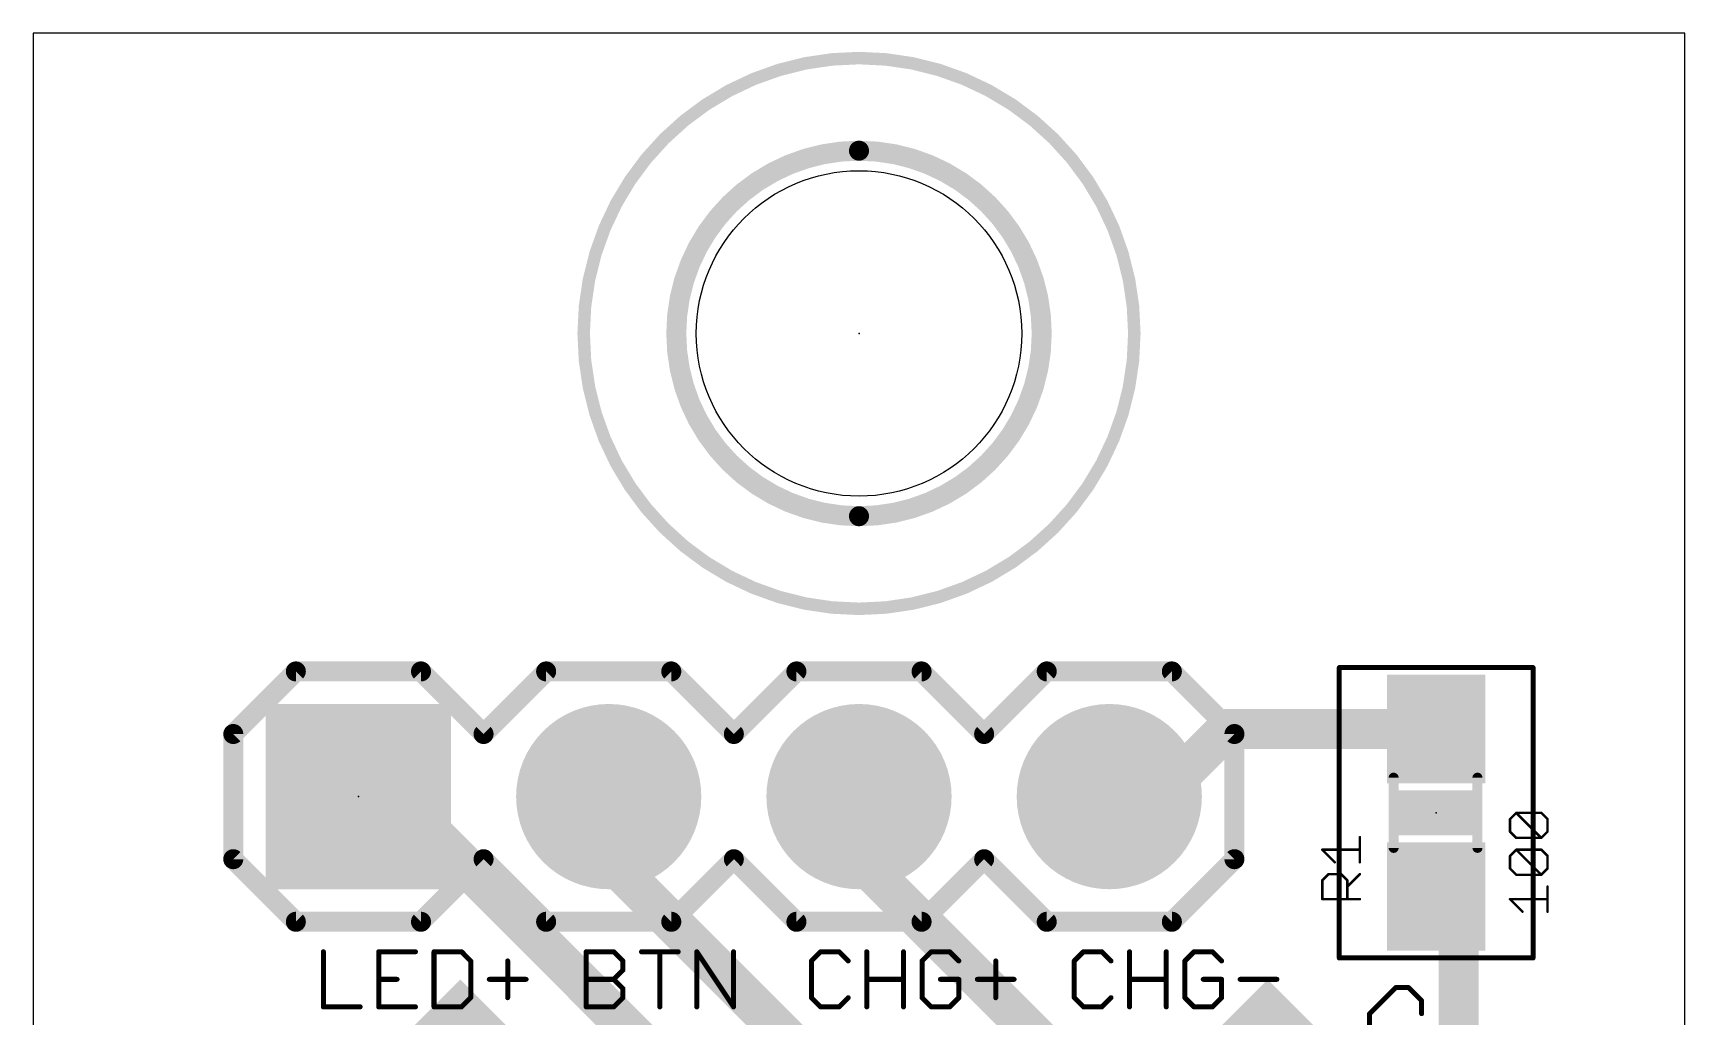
# Model space of a CAD drawing. Extents: x 0 to 16.8, y 0 to 26.7.
# Drawn here: x 0 to 16.76, y 16.69 to 26.67 of the extents above; entities that cross this region are included whole.
import ezdxf

# ---------------------------------------------------------------- set-up
doc = ezdxf.new("R2010")
doc.units = 0
for name, color, linetype in [('1', 22, 'CONTINUOUS'), ('17', 82, 'CONTINUOUS'), ('20', 7, 'CONTINUOUS'), ('21', 253, 'CONTINUOUS'), ('23', 7, 'CONTINUOUS'), ('25', 253, 'CONTINUOUS'), ('27', 253, 'CONTINUOUS'), ('39', 22, 'CONTINUOUS'), ('41', 22, 'CONTINUOUS'), ('42', 175, 'CONTINUOUS'), ('51', 253, 'CONTINUOUS')]:
    doc.layers.add(name, color=color, linetype=linetype)

# ---------------------------------------------------------------- blocks, each defined once
blk = doc.blocks.new('RECT')
blk.add_solid([(-0.5, -0.5), (0.5, -0.5), (-0.5, 0.5), (0.5, 0.5)])
blk = doc.blocks.new('SQUAREP')
blk.add_solid([(-0.5, -0.5), (0.5, -0.5), (-0.5, 0.5), (0.5, 0.5)])
blk = doc.blocks.new('ROUNDP')
at = {"const_width": 0.5}
blk.add_lwpolyline([(0, -0.25, 1), (0, 0.25, 1), (0, -0.25)], format="xyb", dxfattribs=at)

msp = doc.modelspace()

# ---------------------------------------------------------------- linework, layer by layer
at = {"layer": '1', "const_width": 0.4064}
for points in [[(11.43, 18.923), (12.1158, 19.6088)], [(12.1158, 19.6088), (14.2394, 19.6088)], [(3.302, 18.923), (3.683, 18.923)], [(3.683, 18.923), (8.255, 14.351)], [(5.842, 18.923), (5.842, 18.288)], [(8.382, 18.923), (8.382, 18.288)], [(10.922, 18.923), (11.43, 18.923)], [(5.842, 18.288), (10.16, 13.97)], [(10.8055, 15.8645), (8.382, 18.288)], [(14.2394, 17.9088), (14.4675, 17.6807)], [(14.4675, 17.6807), (14.4675, 13.8535)]]:
    msp.add_lwpolyline(points, dxfattribs=at)
at = {"layer": '1', "const_width": 0.2032}
for points in [[(12.1158, 19.7104, 1), (12.1158, 19.5072)], [(12.1876, 19.537, 1), (12.044, 19.6806)], [(14.2394, 19.5072, 1), (14.2394, 19.7104)], [(3.302, 19.0246, 1), (3.302, 18.8214)], [(3.7548, 18.9948, 1), (3.6112, 18.8512)], [(3.683, 18.8214, 1), (3.683, 19.0246)], [(5.9436, 18.923, 1), (5.7404, 18.923)], [(8.4836, 18.923, 1), (8.2804, 18.923)], [(10.922, 19.0246, 1), (10.922, 18.8214)], [(11.43, 18.8214, 1), (11.43, 19.0246)], [(11.3582, 18.9948, 1), (11.5018, 18.8512)], [(5.9138, 18.3598, 1), (5.7702, 18.2162)], [(8.4538, 18.3598, 1), (8.3102, 18.2162)], [(5.7404, 18.288, 1), (5.9436, 18.288)], [(8.2804, 18.288, 1), (8.4836, 18.288)], [(14.3113, 17.9806, 1), (14.1676, 17.837)], [(14.5691, 17.6807, 1), (14.3659, 17.6807)], [(14.3957, 17.6089, 1), (14.5393, 17.7526)]]:
    msp.add_lwpolyline(points, format="xyb", dxfattribs=at)
at = {"layer": '20'}
for p, q in [((16.764, 26.67), (0, 26.67)), ((0, 26.67), (0, 0)), ((16.764, 0), (16.764, 26.67))]:
    msp.add_line(p, q, dxfattribs=at)
msp.add_circle((8.382, 23.622), 1.651, dxfattribs=at)
at = {"layer": '21'}
for points, const_width in [([(2.667, 20.193), (2.032, 19.558)], 0.2032), ([(2.667, 20.193), (3.937, 20.193)], 0.2032), ([(3.937, 20.193), (4.572, 19.558)], 0.2032), ([(4.572, 19.558), (5.207, 20.193)], 0.2032), ([(5.207, 20.193), (6.477, 20.193)], 0.2032), ([(6.477, 20.193), (7.112, 19.558)], 0.2032), ([(7.112, 19.558), (7.747, 20.193)], 0.2032), ([(7.747, 20.193), (9.017, 20.193)], 0.2032), ([(9.017, 20.193), (9.652, 19.558)], 0.2032), ([(10.287, 20.193), (9.652, 19.558)], 0.2032), ([(10.287, 20.193), (11.557, 20.193)], 0.2032), ([(11.557, 20.193), (12.192, 19.558)], 0.2032), ([(2.032, 19.558), (2.032, 18.288)], 0.2032), ([(12.192, 19.558), (12.192, 18.288)], 0.2032), ([(2.032, 18.288), (2.667, 17.653)], 0.2032), ([(4.572, 18.288), (3.937, 17.653)], 0.2032), ([(5.207, 17.653), (4.572, 18.288)], 0.2032), ([(7.112, 18.288), (6.477, 17.653)], 0.2032), ([(7.747, 17.653), (7.112, 18.288)], 0.2032), ([(9.652, 18.288), (9.017, 17.653)], 0.2032), ([(9.652, 18.288), (10.287, 17.653)], 0.2032), ([(12.192, 18.288), (11.557, 17.653)], 0.2032), ([(3.937, 17.653), (2.667, 17.653)], 0.2032), ([(6.477, 17.653), (5.207, 17.653)], 0.2032), ([(9.017, 17.653), (7.747, 17.653)], 0.2032), ([(11.557, 17.653), (10.287, 17.653)], 0.2032), ([(2.9464, 17.3487), (2.9464, 16.7894)], 0.0508), ([(3.8806, 17.3487), (3.5077, 17.3487)], 0.0508), ([(3.5077, 17.3487), (3.5077, 16.7894)], 0.0508), ([(4.069, 17.3487), (4.069, 16.7894)], 0.0508), ([(4.3487, 17.3487), (4.069, 17.3487)], 0.0508), ([(4.4419, 17.2555), (4.3487, 17.3487)], 0.0508), ([(4.4419, 16.8826), (4.4419, 17.2555)], 0.0508), ([(4.8168, 17.2555), (4.8168, 16.8826)], 0.0508), ([(5.6134, 16.7894), (5.6134, 17.3487)], 0.0508), ([(5.6134, 17.3487), (5.893, 17.3487)], 0.0508), ([(5.893, 17.3487), (5.9863, 17.2555)], 0.0508), ([(5.9863, 17.2555), (5.9863, 17.1623)], 0.0508), ([(6.1747, 17.3487), (6.5476, 17.3487)], 0.0508), ([(6.3611, 16.7894), (6.3611, 17.3487)], 0.0508), ([(6.736, 16.7894), (6.736, 17.3487)], 0.0508), ([(6.736, 17.3487), (7.1089, 16.7894)], 0.0508), ([(7.1089, 16.7894), (7.1089, 17.3487)], 0.0508), ([(7.9926, 17.3487), (7.8994, 17.2555)], 0.0508), ([(7.8994, 17.2555), (7.8994, 16.8826)], 0.0508), ([(8.179, 17.3487), (7.9926, 17.3487)], 0.0508), ([(8.2722, 17.2555), (8.179, 17.3487)], 0.0508), ([(8.4607, 16.7894), (8.4607, 17.3487)], 0.0508), ([(8.8336, 17.3487), (8.8336, 16.7894)], 0.0508), ([(9.1152, 17.3487), (9.022, 17.2555)], 0.0508), ([(9.022, 17.2555), (9.022, 16.8826)], 0.0508), ([(9.3017, 17.3487), (9.1152, 17.3487)], 0.0508), ([(9.3949, 17.2555), (9.3017, 17.3487)], 0.0508), ([(9.7698, 17.2555), (9.7698, 16.8826)], 0.0508), ([(10.6596, 17.3487), (10.5664, 17.2555)], 0.0508), ([(10.5664, 17.2555), (10.5664, 16.8826)], 0.0508), ([(10.846, 17.3487), (10.6596, 17.3487)], 0.0508), ([(10.9393, 17.2555), (10.846, 17.3487)], 0.0508), ([(11.1277, 16.7894), (11.1277, 17.3487)], 0.0508), ([(11.5006, 17.3487), (11.5006, 16.7894)], 0.0508), ([(11.7822, 17.3487), (11.689, 17.2555)], 0.0508), ([(11.689, 17.2555), (11.689, 16.8826)], 0.0508), ([(11.9687, 17.3487), (11.7822, 17.3487)], 0.0508), ([(12.0619, 17.2555), (11.9687, 17.3487)], 0.0508), ([(5.9863, 17.1623), (5.893, 17.069)], 0.0508), ([(3.5077, 17.069), (3.6941, 17.069)], 0.0508), ([(4.6303, 17.069), (5.0032, 17.069)], 0.0508), ([(5.6134, 17.069), (5.893, 17.069)], 0.0508), ([(5.893, 17.069), (5.9863, 16.9758)], 0.0508), ([(5.9863, 16.9758), (5.9863, 16.8826)], 0.0508), ([(8.4607, 17.069), (8.8336, 17.069)], 0.0508), ([(9.3949, 17.069), (9.2084, 17.069)], 0.0508), ([(9.3949, 16.8826), (9.3949, 17.069)], 0.0508), ([(9.5833, 17.069), (9.9562, 17.069)], 0.0508), ([(11.1277, 17.069), (11.5006, 17.069)], 0.0508), ([(12.0619, 17.069), (11.8754, 17.069)], 0.0508), ([(12.0619, 16.8826), (12.0619, 17.069)], 0.0508), ([(12.2503, 17.069), (12.6232, 17.069)], 0.0508), ([(2.9464, 16.7894), (3.3193, 16.7894)], 0.0508), ([(3.5077, 16.7894), (3.8806, 16.7894)], 0.0508), ([(4.069, 16.7894), (4.3487, 16.7894)], 0.0508), ([(4.3487, 16.7894), (4.4419, 16.8826)], 0.0508), ([(5.893, 16.7894), (5.6134, 16.7894)], 0.0508), ([(5.9863, 16.8826), (5.893, 16.7894)], 0.0508), ([(7.8994, 16.8826), (7.9926, 16.7894)], 0.0508), ([(7.9926, 16.7894), (8.179, 16.7894)], 0.0508), ([(8.179, 16.7894), (8.2722, 16.8826)], 0.0508), ([(9.022, 16.8826), (9.1152, 16.7894)], 0.0508), ([(9.1152, 16.7894), (9.3017, 16.7894)], 0.0508), ([(9.3017, 16.7894), (9.3949, 16.8826)], 0.0508), ([(10.5664, 16.8826), (10.6596, 16.7894)], 0.0508), ([(10.6596, 16.7894), (10.846, 16.7894)], 0.0508), ([(10.846, 16.7894), (10.9393, 16.8826)], 0.0508), ([(11.689, 16.8826), (11.7822, 16.7894)], 0.0508), ([(11.7822, 16.7894), (11.9687, 16.7894)], 0.0508), ([(11.9687, 16.7894), (12.0619, 16.8826)], 0.0508)]:
    msp.add_lwpolyline(points, dxfattribs=dict(at, const_width=const_width))
for points, const_width in [([(2.667, 20.2438, 1), (2.667, 20.1422)], 0.1016), ([(2.7029, 20.1571, 1), (2.6311, 20.2289)], 0.1016), ([(3.9729, 20.2289, 1), (3.9011, 20.1571)], 0.1016), ([(3.937, 20.1422, 1), (3.937, 20.2438)], 0.1016), ([(5.207, 20.2438, 1), (5.207, 20.1422)], 0.1016), ([(5.2429, 20.1571, 1), (5.1711, 20.2289)], 0.1016), ([(6.5129, 20.2289, 1), (6.4411, 20.1571)], 0.1016), ([(6.477, 20.1422, 1), (6.477, 20.2438)], 0.1016), ([(7.747, 20.2438, 1), (7.747, 20.1422)], 0.1016), ([(7.7829, 20.1571, 1), (7.7111, 20.2289)], 0.1016), ([(9.0529, 20.2289, 1), (8.9811, 20.1571)], 0.1016), ([(9.017, 20.1422, 1), (9.017, 20.2438)], 0.1016), ([(10.287, 20.2438, 1), (10.287, 20.1422)], 0.1016), ([(10.3229, 20.1571, 1), (10.2511, 20.2289)], 0.1016), ([(11.5929, 20.2289, 1), (11.5211, 20.1571)], 0.1016), ([(11.557, 20.1422, 1), (11.557, 20.2438)], 0.1016), ([(2.0828, 19.558, 1), (1.9812, 19.558)], 0.1016), ([(1.9961, 19.5939, 1), (2.0679, 19.5221)], 0.1016), ([(4.5361, 19.5939, 1), (4.6079, 19.5221)], 0.1016), ([(4.5361, 19.5221, 1), (4.6079, 19.5939)], 0.1016), ([(7.0761, 19.5939, 1), (7.1479, 19.5221)], 0.1016), ([(7.0761, 19.5221, 1), (7.1479, 19.5939)], 0.1016), ([(9.6161, 19.5939, 1), (9.6879, 19.5221)], 0.1016), ([(9.6161, 19.5221, 1), (9.6879, 19.5939)], 0.1016), ([(12.2428, 19.558, 1), (12.1412, 19.558)], 0.1016), ([(12.1561, 19.5221, 1), (12.2279, 19.5939)], 0.1016), ([(2.0679, 18.3239, 1), (1.9961, 18.2521)], 0.1016), ([(1.9812, 18.288, 1), (2.0828, 18.288)], 0.1016), ([(4.6079, 18.3239, 1), (4.5361, 18.2521)], 0.1016), ([(4.6079, 18.2521, 1), (4.5361, 18.3239)], 0.1016), ([(7.1479, 18.3239, 1), (7.0761, 18.2521)], 0.1016), ([(7.1479, 18.2521, 1), (7.0761, 18.3239)], 0.1016), ([(9.6879, 18.3239, 1), (9.6161, 18.2521)], 0.1016), ([(9.6879, 18.2521, 1), (9.6161, 18.3239)], 0.1016), ([(12.1412, 18.288, 1), (12.2428, 18.288)], 0.1016), ([(12.2279, 18.2521, 1), (12.1561, 18.3239)], 0.1016), ([(2.667, 17.7038, 1), (2.667, 17.6022)], 0.1016), ([(2.6311, 17.6171, 1), (2.7029, 17.6889)], 0.1016), ([(3.9011, 17.6889, 1), (3.9729, 17.6171)], 0.1016), ([(3.937, 17.6022, 1), (3.937, 17.7038)], 0.1016), ([(5.207, 17.7038, 1), (5.207, 17.6022)], 0.1016), ([(5.1711, 17.6171, 1), (5.2429, 17.6889)], 0.1016), ([(6.4411, 17.6889, 1), (6.5129, 17.6171)], 0.1016), ([(6.477, 17.6022, 1), (6.477, 17.7038)], 0.1016), ([(7.747, 17.7038, 1), (7.747, 17.6022)], 0.1016), ([(7.7111, 17.6171, 1), (7.7829, 17.6889)], 0.1016), ([(8.9811, 17.6889, 1), (9.0529, 17.6171)], 0.1016), ([(9.017, 17.6022, 1), (9.017, 17.7038)], 0.1016), ([(10.287, 17.7038, 1), (10.287, 17.6022)], 0.1016), ([(10.2511, 17.6171, 1), (10.3229, 17.6889)], 0.1016), ([(11.5211, 17.6889, 1), (11.5929, 17.6171)], 0.1016), ([(11.557, 17.6022, 1), (11.557, 17.7038)], 0.1016), ([(2.9591, 17.3487, 1), (2.9337, 17.3487)], 0.0254), ([(3.5077, 17.3614, 1), (3.5077, 17.336)], 0.0254), ([(3.5204, 17.3487, 1), (3.495, 17.3487)], 0.0254), ([(3.8806, 17.336, 1), (3.8806, 17.3614)], 0.0254), ([(4.0817, 17.3487, 1), (4.0563, 17.3487)], 0.0254), ([(4.069, 17.3614, 1), (4.069, 17.336)], 0.0254), ([(4.3576, 17.3577, 1), (4.3397, 17.3397)], 0.0254), ([(4.3487, 17.336, 1), (4.3487, 17.3614)], 0.0254), ([(4.4546, 17.2555, 1), (4.4292, 17.2555)], 0.0254), ([(4.4329, 17.2465, 1), (4.4508, 17.2644)], 0.0254), ([(4.8295, 17.2555, 1), (4.8041, 17.2555)], 0.0254), ([(5.6261, 17.3487, 1), (5.6007, 17.3487)], 0.0254), ([(5.6134, 17.3614, 1), (5.6134, 17.336)], 0.0254), ([(5.902, 17.3577, 1), (5.8841, 17.3397)], 0.0254), ([(5.893, 17.336, 1), (5.893, 17.3614)], 0.0254), ([(5.9989, 17.2555, 1), (5.9736, 17.2555)], 0.0254), ([(5.9773, 17.2465, 1), (5.9952, 17.2644)], 0.0254), ([(6.1747, 17.3614, 1), (6.1747, 17.336)], 0.0254), ([(6.3738, 17.3487, 1), (6.3484, 17.3487)], 0.0254), ([(6.5476, 17.336, 1), (6.5476, 17.3614)], 0.0254), ([(6.7487, 17.3487, 1), (6.7233, 17.3487)], 0.0254), ([(6.7466, 17.3557, 1), (6.7255, 17.3416)], 0.0254), ([(7.1216, 17.3487, 1), (7.0962, 17.3487)], 0.0254), ([(7.9121, 17.2555, 1), (7.8867, 17.2555)], 0.0254), ([(7.8904, 17.2644, 1), (7.9084, 17.2465)], 0.0254), ([(7.9926, 17.3614, 1), (7.9926, 17.336)], 0.0254), ([(8.0016, 17.3397, 1), (7.9836, 17.3577)], 0.0254), ([(8.188, 17.3577, 1), (8.1701, 17.3397)], 0.0254), ([(8.179, 17.336, 1), (8.179, 17.3614)], 0.0254), ([(8.2633, 17.2465, 1), (8.2812, 17.2644)], 0.0254), ([(8.4734, 17.3487, 1), (8.448, 17.3487)], 0.0254), ([(8.8463, 17.3487, 1), (8.8209, 17.3487)], 0.0254), ([(9.0347, 17.2555, 1), (9.0093, 17.2555)], 0.0254), ([(9.013, 17.2644, 1), (9.031, 17.2465)], 0.0254), ([(9.1152, 17.3614, 1), (9.1152, 17.336)], 0.0254), ([(9.1242, 17.3397, 1), (9.1063, 17.3577)], 0.0254), ([(9.3106, 17.3577, 1), (9.2927, 17.3397)], 0.0254), ([(9.3017, 17.336, 1), (9.3017, 17.3614)], 0.0254), ([(9.3859, 17.2465, 1), (9.4038, 17.2644)], 0.0254), ([(9.7825, 17.2555, 1), (9.7571, 17.2555)], 0.0254), ([(10.5791, 17.2555, 1), (10.5537, 17.2555)], 0.0254), ([(10.5574, 17.2644, 1), (10.5754, 17.2465)], 0.0254), ([(10.6596, 17.3614, 1), (10.6596, 17.336)], 0.0254), ([(10.6686, 17.3397, 1), (10.6506, 17.3577)], 0.0254), ([(10.855, 17.3577, 1), (10.8371, 17.3397)], 0.0254), ([(10.846, 17.336, 1), (10.846, 17.3614)], 0.0254), ([(10.9303, 17.2465, 1), (10.9482, 17.2644)], 0.0254), ([(11.1404, 17.3487, 1), (11.115, 17.3487)], 0.0254), ([(11.5133, 17.3487, 1), (11.4879, 17.3487)], 0.0254), ([(11.7017, 17.2555, 1), (11.6763, 17.2555)], 0.0254), ([(11.68, 17.2644, 1), (11.698, 17.2465)], 0.0254), ([(11.7822, 17.3614, 1), (11.7822, 17.336)], 0.0254), ([(11.7912, 17.3397, 1), (11.7733, 17.3577)], 0.0254), ([(11.9776, 17.3577, 1), (11.9597, 17.3397)], 0.0254), ([(11.9687, 17.336, 1), (11.9687, 17.3614)], 0.0254), ([(12.0529, 17.2465, 1), (12.0708, 17.2644)], 0.0254), ([(5.9736, 17.1623, 1), (5.9989, 17.1623)], 0.0254), ([(5.9952, 17.1533, 1), (5.9773, 17.1712)], 0.0254), ([(3.5077, 17.0817, 1), (3.5077, 17.0563)], 0.0254), ([(3.6941, 17.0563, 1), (3.6941, 17.0817)], 0.0254), ([(4.6303, 17.0817, 1), (4.6303, 17.0563)], 0.0254), ([(5.0032, 17.0563, 1), (5.0032, 17.0817)], 0.0254), ([(5.6134, 17.0817, 1), (5.6134, 17.0563)], 0.0254), ([(5.902, 17.078, 1), (5.8841, 17.0601)], 0.0254), ([(5.8841, 17.078, 1), (5.902, 17.0601)], 0.0254), ([(5.893, 17.0563, 1), (5.893, 17.0817)], 0.0254), ([(5.9989, 16.9758, 1), (5.9736, 16.9758)], 0.0254), ([(5.9773, 16.9668, 1), (5.9952, 16.9848)], 0.0254), ([(8.4607, 17.0817, 1), (8.4607, 17.0563)], 0.0254), ([(8.8336, 17.0563, 1), (8.8336, 17.0817)], 0.0254), ([(9.2084, 17.0817, 1), (9.2084, 17.0563)], 0.0254), ([(9.4076, 17.069, 1), (9.3822, 17.069)], 0.0254), ([(9.3949, 17.0563, 1), (9.3949, 17.0817)], 0.0254), ([(9.5833, 17.0817, 1), (9.5833, 17.0563)], 0.0254), ([(9.9562, 17.0563, 1), (9.9562, 17.0817)], 0.0254), ([(11.1277, 17.0817, 1), (11.1277, 17.0563)], 0.0254), ([(11.5006, 17.0563, 1), (11.5006, 17.0817)], 0.0254), ([(11.8754, 17.0817, 1), (11.8754, 17.0563)], 0.0254), ([(12.0746, 17.069, 1), (12.0492, 17.069)], 0.0254), ([(12.0619, 17.0563, 1), (12.0619, 17.0817)], 0.0254), ([(12.2503, 17.0817, 1), (12.2503, 17.0563)], 0.0254), ([(12.6232, 17.0563, 1), (12.6232, 17.0817)], 0.0254), ([(2.9464, 16.8021, 1), (2.9464, 16.7767)], 0.0254), ([(2.9337, 16.7894, 1), (2.9591, 16.7894)], 0.0254), ([(3.3193, 16.7767, 1), (3.3193, 16.8021)], 0.0254), ([(3.5077, 16.8021, 1), (3.5077, 16.7767)], 0.0254), ([(3.495, 16.7894, 1), (3.5204, 16.7894)], 0.0254), ([(3.8806, 16.7767, 1), (3.8806, 16.8021)], 0.0254), ([(4.069, 16.8021, 1), (4.069, 16.7767)], 0.0254), ([(4.0563, 16.7894, 1), (4.0817, 16.7894)], 0.0254), ([(4.3397, 16.7984, 1), (4.3576, 16.7804)], 0.0254), ([(4.3487, 16.7767, 1), (4.3487, 16.8021)], 0.0254), ([(4.4292, 16.8826, 1), (4.4546, 16.8826)], 0.0254), ([(4.4508, 16.8736, 1), (4.4329, 16.8916)], 0.0254), ([(4.8041, 16.8826, 1), (4.8295, 16.8826)], 0.0254), ([(5.6134, 16.8021, 1), (5.6134, 16.7767)], 0.0254), ([(5.6007, 16.7894, 1), (5.6261, 16.7894)], 0.0254), ([(5.8841, 16.7984, 1), (5.902, 16.7804)], 0.0254), ([(5.893, 16.7767, 1), (5.893, 16.8021)], 0.0254), ([(5.9736, 16.8826, 1), (5.9989, 16.8826)], 0.0254), ([(5.9952, 16.8736, 1), (5.9773, 16.8916)], 0.0254), ([(6.3484, 16.7894, 1), (6.3738, 16.7894)], 0.0254), ([(6.7233, 16.7894, 1), (6.7487, 16.7894)], 0.0254), ([(7.0962, 16.7894, 1), (7.1216, 16.7894)], 0.0254), ([(7.0983, 16.7824, 1), (7.1194, 16.7964)], 0.0254), ([(7.9084, 16.8916, 1), (7.8904, 16.8736)], 0.0254), ([(7.8867, 16.8826, 1), (7.9121, 16.8826)], 0.0254), ([(7.9926, 16.8021, 1), (7.9926, 16.7767)], 0.0254), ([(7.9836, 16.7804, 1), (8.0016, 16.7984)], 0.0254), ([(8.1701, 16.7984, 1), (8.188, 16.7804)], 0.0254), ([(8.179, 16.7767, 1), (8.179, 16.8021)], 0.0254), ([(8.2812, 16.8736, 1), (8.2633, 16.8916)], 0.0254), ([(8.448, 16.7894, 1), (8.4734, 16.7894)], 0.0254), ([(8.8209, 16.7894, 1), (8.8463, 16.7894)], 0.0254), ([(9.031, 16.8916, 1), (9.013, 16.8736)], 0.0254), ([(9.0093, 16.8826, 1), (9.0347, 16.8826)], 0.0254), ([(9.1152, 16.8021, 1), (9.1152, 16.7767)], 0.0254), ([(9.1063, 16.7804, 1), (9.1242, 16.7984)], 0.0254), ([(9.2927, 16.7984, 1), (9.3106, 16.7804)], 0.0254), ([(9.3017, 16.7767, 1), (9.3017, 16.8021)], 0.0254), ([(9.3822, 16.8826, 1), (9.4076, 16.8826)], 0.0254), ([(9.4038, 16.8736, 1), (9.3859, 16.8916)], 0.0254), ([(9.7571, 16.8826, 1), (9.7825, 16.8826)], 0.0254), ([(10.5754, 16.8916, 1), (10.5574, 16.8736)], 0.0254), ([(10.5537, 16.8826, 1), (10.5791, 16.8826)], 0.0254), ([(10.6596, 16.8021, 1), (10.6596, 16.7767)], 0.0254), ([(10.6506, 16.7804, 1), (10.6686, 16.7984)], 0.0254), ([(10.8371, 16.7984, 1), (10.855, 16.7804)], 0.0254), ([(10.846, 16.7767, 1), (10.846, 16.8021)], 0.0254), ([(10.9482, 16.8736, 1), (10.9303, 16.8916)], 0.0254), ([(11.115, 16.7894, 1), (11.1404, 16.7894)], 0.0254), ([(11.4879, 16.7894, 1), (11.5133, 16.7894)], 0.0254), ([(11.698, 16.8916, 1), (11.68, 16.8736)], 0.0254), ([(11.6763, 16.8826, 1), (11.7017, 16.8826)], 0.0254), ([(11.7822, 16.8021, 1), (11.7822, 16.7767)], 0.0254), ([(11.7733, 16.7804, 1), (11.7912, 16.7984)], 0.0254), ([(11.9597, 16.7984, 1), (11.9776, 16.7804)], 0.0254), ([(11.9687, 16.7767, 1), (11.9687, 16.8021)], 0.0254), ([(12.0492, 16.8826, 1), (12.0746, 16.8826)], 0.0254), ([(12.0708, 16.8736, 1), (12.0529, 16.8916)], 0.0254)]:
    msp.add_lwpolyline(points, format="xyb", dxfattribs=dict(at, const_width=const_width))
at = {"layer": '23'}
for p in [(8.382, 23.622), (3.302, 18.923), (14.2394, 18.7588)]:
    msp.add_point(p, dxfattribs=at)
at = {"layer": '25'}
for points, const_width in [([(13.4647, 18.2567), (13.4647, 18.5109)], 0.0254), ([(13.2105, 18.2567), (13.0834, 18.3838)], 0.0254), ([(13.0834, 18.3838), (13.4647, 18.3838)], 0.0254), ([(13.0834, 18.0732), (13.1469, 18.1367)], 0.0254), ([(13.1469, 18.1367), (13.274, 18.1367)], 0.0254), ([(13.274, 18.1367), (13.3376, 18.0732)], 0.0254), ([(13.3376, 18.0096), (13.4647, 18.1367)], 0.0254), ([(13.0834, 17.8825), (13.0834, 18.0732)], 0.0254), ([(13.3376, 18.0732), (13.3376, 17.8825)], 0.0254), ([(13.4647, 17.8825), (13.0834, 17.8825)], 0.0254), ([(13.8275, 16.9846), (13.5638, 16.721)], 0.0508), ([(13.9593, 16.9846), (13.8275, 16.9846)], 0.0508), ([(14.0911, 16.8528), (13.9593, 16.9846)], 0.0508), ([(14.0911, 16.721), (14.0911, 16.8528)], 0.0508), ([(13.5638, 16.721), (13.5638, 16.5891)], 0.0508)]:
    msp.add_lwpolyline(points, dxfattribs=dict(at, const_width=const_width))
for points, const_width in [([(13.4711, 18.5109, 1), (13.4584, 18.5109)], 0.0127), ([(13.0834, 18.3902, 1), (13.0834, 18.3775)], 0.0127), ([(13.0879, 18.3883, 1), (13.0789, 18.3793)], 0.0127), ([(13.4647, 18.3775, 1), (13.4647, 18.3902)], 0.0127), ([(13.1469, 18.1431, 1), (13.1469, 18.1304)], 0.0127), ([(13.1514, 18.1322, 1), (13.1425, 18.1412)], 0.0127), ([(13.206, 18.2522, 1), (13.215, 18.2612)], 0.0127), ([(13.2785, 18.1412, 1), (13.2696, 18.1322)], 0.0127), ([(13.274, 18.1304, 1), (13.274, 18.1431)], 0.0127), ([(13.4584, 18.2567, 1), (13.4711, 18.2567)], 0.0127), ([(13.4692, 18.1322, 1), (13.4602, 18.1412)], 0.0127), ([(13.0897, 18.0732, 1), (13.077, 18.0732)], 0.0127), ([(13.0789, 18.0777, 1), (13.0879, 18.0687)], 0.0127), ([(13.3331, 18.0141, 1), (13.3421, 18.0051)], 0.0127), ([(13.344, 18.0732, 1), (13.3313, 18.0732)], 0.0127), ([(13.3331, 18.0687, 1), (13.3421, 18.0777)], 0.0127), ([(13.077, 17.8825, 1), (13.0897, 17.8825)], 0.0127), ([(13.0834, 17.8889, 1), (13.0834, 17.8762)], 0.0127), ([(13.3313, 17.8825, 1), (13.344, 17.8825)], 0.0127), ([(13.4647, 17.8762, 1), (13.4647, 17.8889)], 0.0127), ([(13.8275, 16.9973, 1), (13.8275, 16.9719)], 0.0254), ([(13.8365, 16.9756, 1), (13.8185, 16.9936)], 0.0254), ([(13.9683, 16.9936, 1), (13.9503, 16.9756)], 0.0254), ([(13.9593, 16.9719, 1), (13.9593, 16.9973)], 0.0254), ([(14.1038, 16.8528, 1), (14.0784, 16.8528)], 0.0254), ([(14.0821, 16.8438, 1), (14.1001, 16.8618)], 0.0254), ([(13.5765, 16.721, 1), (13.5511, 16.721)], 0.0254), ([(13.5548, 16.7299, 1), (13.5728, 16.712)], 0.0254), ([(14.0784, 16.721, 1), (14.1038, 16.721)], 0.0254)]:
    msp.add_lwpolyline(points, format="xyb", dxfattribs=dict(at, const_width=const_width))
at = {"layer": '27', "const_width": 0.0127}
for points in [[(14.9947, 18.6946, 1), (14.982, 18.6946)], [(14.9839, 18.6991, 1), (14.9929, 18.6901)], [(15.0519, 18.7645, 1), (15.0519, 18.7518)], [(15.0564, 18.7626, 1), (15.0475, 18.7536)], [(15.0564, 18.7536, 1), (15.0475, 18.7626)], [(15.3106, 18.7626, 1), (15.3017, 18.7536)], [(15.3062, 18.7518, 1), (15.3062, 18.7645)], [(15.3761, 18.6946, 1), (15.3634, 18.6946)], [(15.3652, 18.6901, 1), (15.3742, 18.6991)], [(14.982, 18.5675, 1), (14.9947, 18.5675)], [(14.9929, 18.572, 1), (14.9839, 18.563)], [(15.0519, 18.5103, 1), (15.0519, 18.4976)], [(15.0475, 18.4994, 1), (15.0564, 18.5084)], [(15.3017, 18.5084, 1), (15.3106, 18.4994)], [(15.3017, 18.4994, 1), (15.3106, 18.5084)], [(15.3062, 18.4976, 1), (15.3062, 18.5103)], [(15.3634, 18.5675, 1), (15.3761, 18.5675)], [(15.3742, 18.563, 1), (15.3652, 18.572)], [(14.9947, 18.3204, 1), (14.982, 18.3204)], [(14.9839, 18.3249, 1), (14.9929, 18.3159)], [(15.0519, 18.3903, 1), (15.0519, 18.3776)], [(15.0564, 18.3884, 1), (15.0475, 18.3794)], [(15.0564, 18.3794, 1), (15.0475, 18.3884)], [(15.3106, 18.3884, 1), (15.3017, 18.3794)], [(15.3062, 18.3776, 1), (15.3062, 18.3903)], [(15.3761, 18.3204, 1), (15.3634, 18.3204)], [(15.3652, 18.3159, 1), (15.3742, 18.3249)], [(14.982, 18.1933, 1), (14.9947, 18.1933)], [(14.9929, 18.1978, 1), (14.9839, 18.1888)], [(15.0519, 18.1361, 1), (15.0519, 18.1234)], [(15.0475, 18.1252, 1), (15.0564, 18.1342)], [(15.3017, 18.1342, 1), (15.3106, 18.1252)], [(15.3017, 18.1252, 1), (15.3106, 18.1342)], [(15.3062, 18.1234, 1), (15.3062, 18.1361)], [(15.3634, 18.1933, 1), (15.3761, 18.1933)], [(15.3742, 18.1888, 1), (15.3652, 18.1978)], [(15.3761, 18.0097, 1), (15.3634, 18.0097)], [(14.9929, 17.8871, 1), (14.9839, 17.8781)], [(14.9884, 17.889, 1), (14.9884, 17.8763)], [(15.3697, 17.8763, 1), (15.3697, 17.889)], [(15.111, 17.751, 1), (15.12, 17.76)], [(15.3634, 17.7555, 1), (15.3761, 17.7555)]]:
    msp.add_lwpolyline(points, format="xyb", dxfattribs=at)
at = {"layer": '27', "const_width": 0.0254}
for points in [[(14.9884, 18.6946), (15.0519, 18.7581)], [(14.9884, 18.5675), (14.9884, 18.6946)], [(15.0519, 18.7581), (15.3062, 18.7581)], [(15.3062, 18.5039), (15.0519, 18.7581)], [(15.3062, 18.7581), (15.3697, 18.6946)], [(15.3697, 18.6946), (15.3697, 18.5675)], [(15.0519, 18.5039), (14.9884, 18.5675)], [(15.3062, 18.5039), (15.0519, 18.5039)], [(15.3697, 18.5675), (15.3062, 18.5039)], [(14.9884, 18.3204), (15.0519, 18.3839)], [(14.9884, 18.1933), (14.9884, 18.3204)], [(15.0519, 18.3839), (15.3062, 18.3839)], [(15.3062, 18.1297), (15.0519, 18.3839)], [(15.3062, 18.3839), (15.3697, 18.3204)], [(15.3697, 18.3204), (15.3697, 18.1933)], [(15.0519, 18.1297), (14.9884, 18.1933)], [(15.3062, 18.1297), (15.0519, 18.1297)], [(15.3697, 18.1933), (15.3062, 18.1297)], [(15.3697, 17.7555), (15.3697, 18.0097)], [(15.1155, 17.7555), (14.9884, 17.8826)], [(14.9884, 17.8826), (15.3697, 17.8826)]]:
    msp.add_lwpolyline(points, dxfattribs=at)
at = {"layer": '39'}
for points, const_width in [([(8.382, 20.828, 1), (8.382, 26.416, 1), (8.382, 20.828)], 0.127), ([(13.2691, 20.2318, 1), (13.2437, 20.2318)], 0.0254), ([(13.2564, 20.2445, 1), (13.2564, 20.2191)], 0.0254), ([(15.2351, 20.2318, 1), (15.2097, 20.2318)], 0.0254), ([(15.2224, 20.2191, 1), (15.2224, 20.2445)], 0.0254), ([(13.2564, 17.2985, 1), (13.2564, 17.2731)], 0.0254), ([(13.2437, 17.2858, 1), (13.2691, 17.2858)], 0.0254), ([(15.2097, 17.2858, 1), (15.2351, 17.2858)], 0.0254), ([(15.2224, 17.2731, 1), (15.2224, 17.2985)], 0.0254)]:
    msp.add_lwpolyline(points, format="xyb", dxfattribs=dict(at, const_width=const_width))
at = {"layer": '39', "const_width": 0.0508}
for points in [[(13.2564, 17.2858), (13.2564, 20.2318)], [(13.2564, 20.2318), (15.2224, 20.2318)], [(15.2224, 20.2318), (15.2224, 17.2858)], [(15.2224, 17.2858), (13.2564, 17.2858)]]:
    msp.add_lwpolyline(points, dxfattribs=at)
at = {"layer": '41'}
for points, const_width in [([(8.382, 25.4762, 1), (8.382, 21.7678)], 0.2032), ([(8.382, 21.7678, 1), (8.382, 25.4762)], 0.2032), ([(8.382, 25.527, 1), (8.382, 25.4254)], 0.1016), ([(8.382, 25.4254, 1), (8.382, 25.527)], 0.1016), ([(8.382, 21.8186, 1), (8.382, 21.717)], 0.1016), ([(8.382, 21.717, 1), (8.382, 21.8186)], 0.1016)]:
    msp.add_lwpolyline(points, format="xyb", dxfattribs=dict(at, const_width=const_width))
at = {"layer": '42'}
for points, const_width in [([(8.382, 25.4762, 1), (8.382, 21.7678)], 0.2032), ([(8.382, 21.7678, 1), (8.382, 25.4762)], 0.2032), ([(8.382, 25.527, 1), (8.382, 25.4254)], 0.1016), ([(8.382, 25.4254, 1), (8.382, 25.527)], 0.1016), ([(8.382, 21.8186, 1), (8.382, 21.717)], 0.1016), ([(8.382, 21.717, 1), (8.382, 21.8186)], 0.1016)]:
    msp.add_lwpolyline(points, format="xyb", dxfattribs=dict(at, const_width=const_width))
at = {"layer": '51', "const_width": 0.1016}
for points in [[(13.8074, 18.4028), (13.8074, 19.1148)], [(14.6584, 18.4028), (14.6584, 19.1148)]]:
    msp.add_lwpolyline(points, dxfattribs=at)
at = {"layer": '51', "const_width": 0.0508}
for points in [[(13.8328, 19.1148, 1), (13.782, 19.1148)], [(14.6838, 19.1148, 1), (14.633, 19.1148)], [(13.782, 18.4028, 1), (13.8328, 18.4028)], [(14.633, 18.4028, 1), (14.6838, 18.4028)]]:
    msp.add_lwpolyline(points, format="xyb", dxfattribs=at)

# ---------------------------------------------------------------- block references
at = {"layer": '1', "xscale": 1.1, "rotation": 90}
for p in [(14.2394, 19.6088), (14.2394, 17.9088)]:
    msp.add_blockref('RECT', p, dxfattribs=at)
at = {"layer": '1', "xscale": 1.6, "yscale": 1.803}
for p, rotation in [((4.4091, 15.8645), 45), ((12.4565, 15.8645), 315)]:
    msp.add_blockref('RECT', p, dxfattribs=dict(at, rotation=rotation))
at = {"layer": '17', "xscale": 1.8796, "yscale": 1.8796, "rotation": 90}
for name, p in [('SQUAREP', (3.302, 18.923)), ('SQUAREP', (3.302, 18.923)), ('ROUNDP', (5.842, 18.923)), ('ROUNDP', (5.842, 18.923)), ('ROUNDP', (8.382, 18.923)), ('ROUNDP', (8.382, 18.923)), ('ROUNDP', (10.922, 18.923)), ('ROUNDP', (10.922, 18.923))]:
    msp.add_blockref(name, p, dxfattribs=at)
at = {"layer": '21', "xscale": 0.4572, "yscale": 0.762, "rotation": 90}
msp.add_blockref('RECT', (14.2394, 18.7588), dxfattribs=at)
at = {"layer": '51', "xscale": 0.5001, "yscale": 0.95, "rotation": 90}
for p in [(14.2343, 19.3391), (14.2343, 18.1707)]:
    msp.add_blockref('RECT', p, dxfattribs=at)
at = {"layer": '51', "xscale": 0.508, "yscale": 0.508}
for p in [(3.302, 18.923), (5.842, 18.923), (8.382, 18.923), (10.922, 18.923)]:
    msp.add_blockref('RECT', p, dxfattribs=at)

doc.saveas('drawing.dxf')
